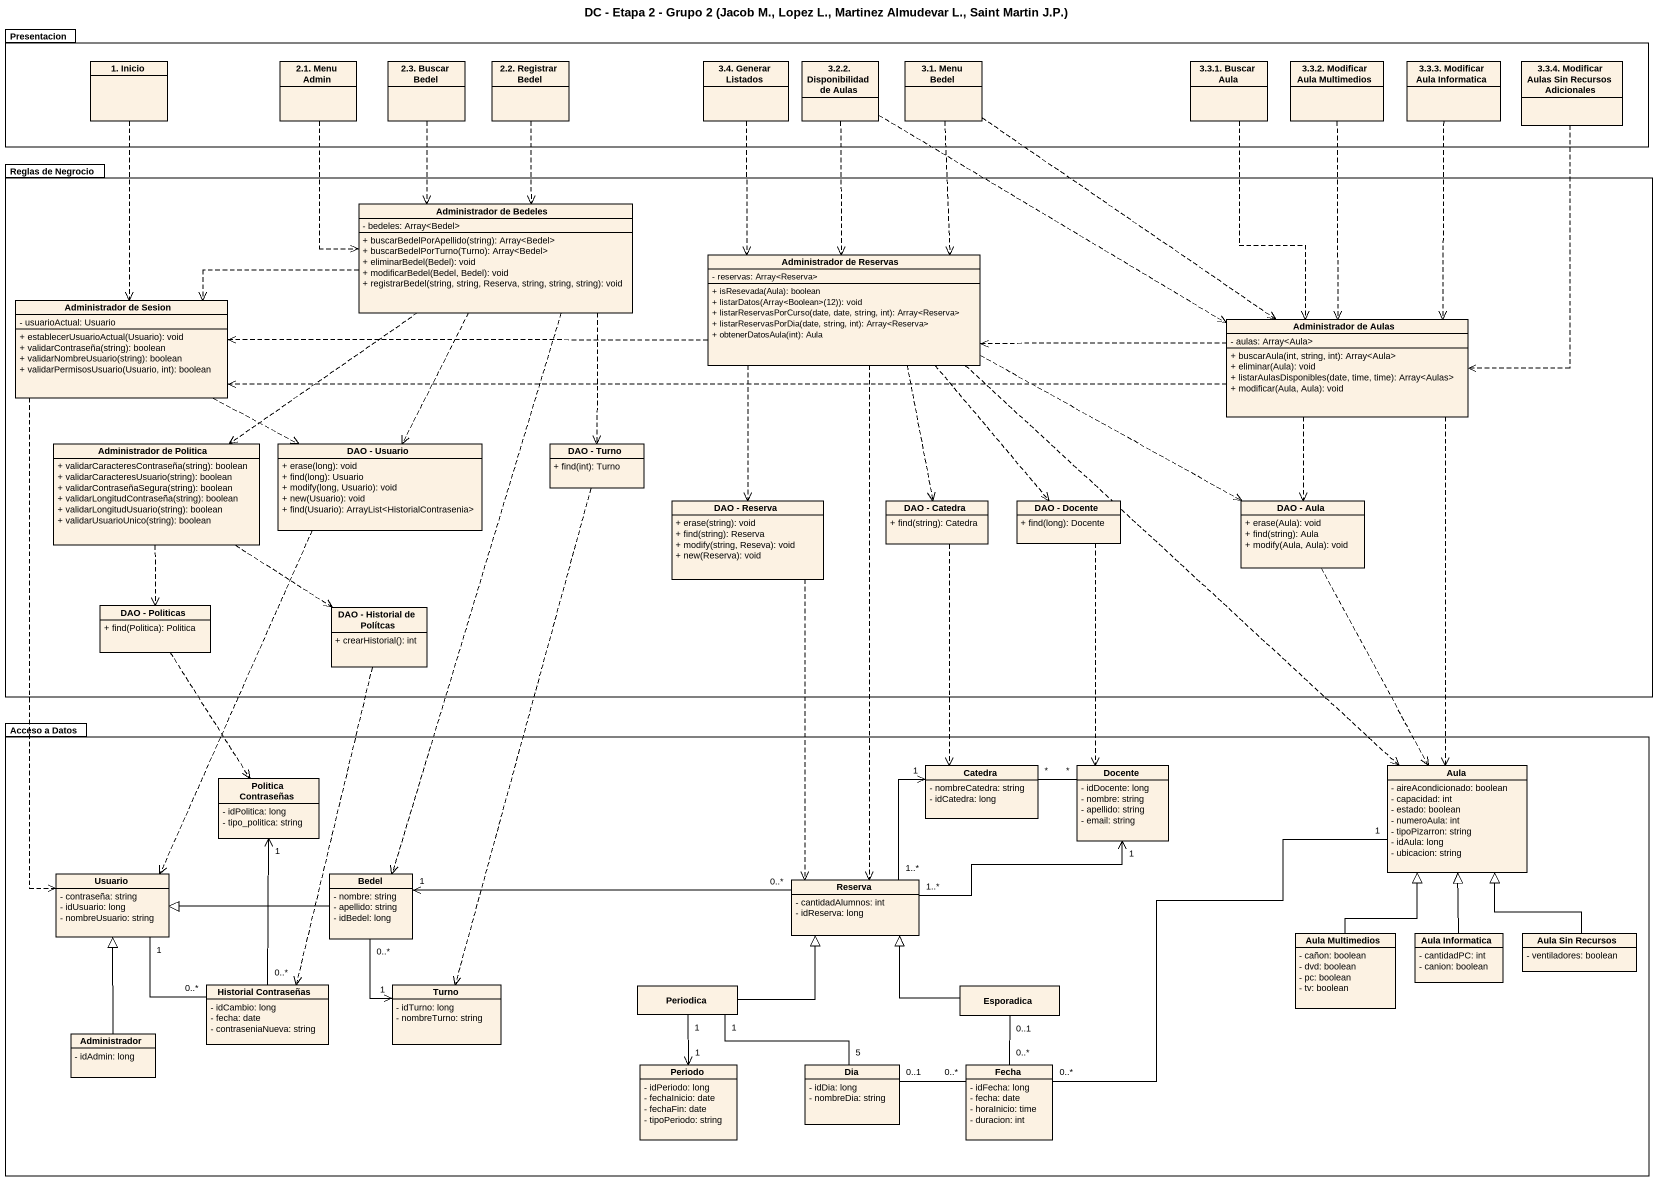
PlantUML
@startuml
title DC - Etapa 2 - Grupo 2 (Jacob M., Lopez L., Martinez Almudevar L., Saint Martin J.P.)
hide circle
hide empty members
skinparam classAttributeIconSize 0
package Presentacion {
  class "1. Inicio" as c1_Inicio
  class "2.1. Menu Admin" as c2_1_Menu_Admin
  class "2.3. Buscar Bedel" as c2_3_Buscar_Bedel
  class "2.2. Registrar Bedel" as c2_2_Registrar_Bedel
  class "3.4. Generar Listados" as c3_4_Generar_Listados
  class "3.2.2. Disponibilidad de Aulas" as c3_2_2_Disponibilidad_de
  class "3.1. Menu Bedel" as c3_1_Menu_Bedel
  class "3.3.1. Buscar Aula" as c3_3_1_Buscar_Aula
  class "3.3.2. Modificar Aula Multimedios" as c3_3_2_Modificar_Aula
  class "3.3.3. Modificar Aula Informatica" as c3_3_3_Modificar_Aula
  class "3.3.4. Modificar Aulas Sin Recursos Adicionales" as c3_3_4_Modificar_Aulas_Sin
}
package "Reglas de Negrocio" as Reglas_de_Negrocio {
  class "Administrador de Bedeles" as Administrador_de_Bedeles {
    - bedeles: Array<Bedel>
    + buscarBedelPorApellido(string): Array<Bedel>
    + buscarBedelPorTurno(Turno): Array<Bedel>
    + eliminarBedel(Bedel): void
    + modificarBedel(Bedel, Bedel): void
    + registrarBedel(string, string, Reserva, string, string, string): void
  }
  class "Administrador de Reservas" as Administrador_de_Reservas {
    - reservas: Array<Reserva>
    + isResevada(Aula): boolean
    + listarDatos(Array<Boolean>(12)): void
    + listarReservasPorCurso(date, date, string, int): Array<Reserva>
    + listarReservasPorDia(date, string, int): Array<Reserva>
    + obtenerDatosAula(int): Aula
  }
  class "Administrador de Sesion" as Administrador_de_Sesion {
    - usuarioActual: Usuario
    + establecerUsuarioActual(Usuario): void
    + validarContraseña(string): boolean
    + validarNombreUsuario(string): boolean
    + validarPermisosUsuario(Usuario, int): boolean
  }
  class "Administrador de Aulas" as Administrador_de_Aulas {
    - aulas: Array<Aula>
    + buscarAula(int, string, int): Array<Aula>
    + eliminar(Aula): void
    + listarAulasDisponibles(date, time, time): Array<Aulas>
    + modificar(Aula, Aula): void
  }
  class "Administrador de Politica" as Administrador_de_Politica {
    + validarCaracteresContraseña(string): boolean
    + validarCaracteresUsuario(string): boolean
    + validarContraseñaSegura(string): boolean
    + validarLongitudContraseña(string): boolean
    + validarLongitudUsuario(string): boolean
    + validarUsuarioUnico(string): boolean
  }
  class "DAO - Usuario" as DAO_Usuario {
    + erase(long): void
    + find(long): Usuario
    + modify(long, Usuario): void
    + new(Usuario): void
    + find(Usuario): ArrayList<HistorialContrasenia>
  }
  class "DAO - Turno" as DAO_Turno {
    + find(int): Turno
  }
  class "DAO - Reserva" as DAO_Reserva {
    + erase(string): void
    + find(string): Reserva
    + modify(string, Reseva): void
    + new(Reserva): void
  }
  class "DAO - Catedra" as DAO_Catedra {
    + find(string): Catedra
  }
  class "DAO - Docente" as DAO_Docente {
    + find(long): Docente
  }
  class "DAO - Aula" as DAO_Aula {
    + erase(Aula): void
    + find(string): Aula
    + modify(Aula, Aula): void
  }
  class "DAO - Politicas" as DAO_Politicas {
    + find(Politica): Politica
  }
  class "DAO - Historial de Polítcas" as DAO_Historial_de_Polítcas {
    + crearHistorial(): int
  }
}
package "Acceso a Datos" as Acceso_a_Datos {
  class Catedra {
    - nombreCatedra: string
    - idCatedra: long
  }
  class Docente {
    - idDocente: long
    - nombre: string
    - apellido: string
    - email: string
  }
  class Aula {
    - aireAcondicionado: boolean
    - capacidad: int
    - estado: boolean
    - numeroAula: int
    - tipoPizarron: string
    - idAula: long
    - ubicacion: string
  }
  class "Politica Contraseñas" as Politica_Contraseñas {
    - idPolitica: long
    - tipo_politica: string
  }
  class Usuario {
    - contraseña: string
    - idUsuario: long
    - nombreUsuario: string
  }
  class Bedel {
    - nombre: string
    - apellido: string
    - idBedel: long
  }
  class Reserva {
    - cantidadAlumnos: int
    - idReserva: long
  }
  class "Aula Multimedios" as Aula_Multimedios {
    - cañon: boolean
    - dvd: boolean
    - pc: boolean
    - tv: boolean
  }
  class "Aula Informatica" as Aula_Informatica {
    - cantidadPC: int
    - canion: boolean
  }
  class "Aula Sin Recursos" as Aula_Sin_Recursos {
    - ventiladores: boolean
  }
  class "Historial Contraseñas" as Historial_Contraseñas {
    - idCambio: long
    - fecha: date
    - contraseniaNueva: string
  }
  class Turno {
    - idTurno: long
    - nombreTurno: string
  }
  class Periodica
  class Esporadica
  class Administrador {
    - idAdmin: long
  }
  class Periodo {
    - idPeriodo: long
    - fechaInicio: date
    - fechaFin: date
    - tipoPeriodo: string
  }
  class Dia {
    - idDia: long
    - nombreDia: string
  }
  class Fecha {
    - idFecha: long
    - fecha: date
    - horaInicio: time
    - duracion: int
  }
}
c1_Inicio ..> Administrador_de_Sesion
c2_1_Menu_Admin ..> Administrador_de_Bedeles
c2_3_Buscar_Bedel ..> Administrador_de_Bedeles
c2_2_Registrar_Bedel ..> Administrador_de_Bedeles
c3_4_Generar_Listados ..> Administrador_de_Reservas
c3_2_2_Disponibilidad_de ..> Administrador_de_Reservas
c3_2_2_Disponibilidad_de .right.> Administrador_de_Aulas
c3_1_Menu_Bedel ..> Administrador_de_Reservas
c3_1_Menu_Bedel ..> Administrador_de_Aulas
c3_3_1_Buscar_Aula ..> Administrador_de_Aulas
c3_3_2_Modificar_Aula ..> Administrador_de_Aulas
c3_3_3_Modificar_Aula ..> Administrador_de_Aulas
c3_3_4_Modificar_Aulas_Sin ..> Administrador_de_Aulas
Administrador_de_Bedeles .left.> Administrador_de_Sesion
Administrador_de_Bedeles ..> Administrador_de_Politica
Administrador_de_Bedeles ..> DAO_Usuario
Administrador_de_Bedeles ..> DAO_Turno
Administrador_de_Bedeles ..> Bedel
Administrador_de_Reservas .left.> Administrador_de_Sesion
Administrador_de_Reservas ..> DAO_Reserva
Administrador_de_Reservas ..> DAO_Catedra
Administrador_de_Reservas ..> DAO_Docente
Administrador_de_Reservas .right.> DAO_Aula
Administrador_de_Reservas ..> Aula
Administrador_de_Reservas ..> Reserva
Administrador_de_Sesion .right.> DAO_Usuario
Administrador_de_Sesion ..> Usuario
Administrador_de_Aulas .left.> Administrador_de_Reservas
Administrador_de_Aulas .left.> Administrador_de_Sesion
Administrador_de_Aulas ..> DAO_Aula
Administrador_de_Aulas ..> Aula
Administrador_de_Politica ..> DAO_Politicas
Administrador_de_Politica ..> DAO_Historial_de_Polítcas
DAO_Usuario ..> Usuario
DAO_Turno ..> Turno
DAO_Reserva ..> Reserva
DAO_Catedra ..> Catedra
DAO_Docente ..> Docente
DAO_Aula ..> Aula
DAO_Politicas ..> Politica_Contraseñas
DAO_Historial_de_Polítcas ..> Historial_Contraseñas
Catedra "*" -right- "*" Docente
Usuario "1" -- "0..*" Historial_Contraseñas
Bedel -left-|> Usuario
Bedel "0..*" --> "1" Turno
Reserva "1..*" -up-> "1" Catedra
Reserva "1..*" -right-> "1" Docente
Reserva "0..*" -left-> "1" Bedel
Aula_Multimedios -up-|> Aula
Aula_Informatica -up-|> Aula
Aula_Sin_Recursos -up-|> Aula
Historial_Contraseñas "0..*" -up-> "1" Politica_Contraseñas
Periodica -right-|> Reserva
Periodica "1" --> "1" Periodo
Periodica "1" -right- "5" Dia
Esporadica -up-|> Reserva
Esporadica "0..1" -- "0..*" Fecha
Administrador -up-|> Usuario
Dia "0..1" -right- "0..*" Fecha
Fecha "0..*" -up- "1" Aula
@enduml
